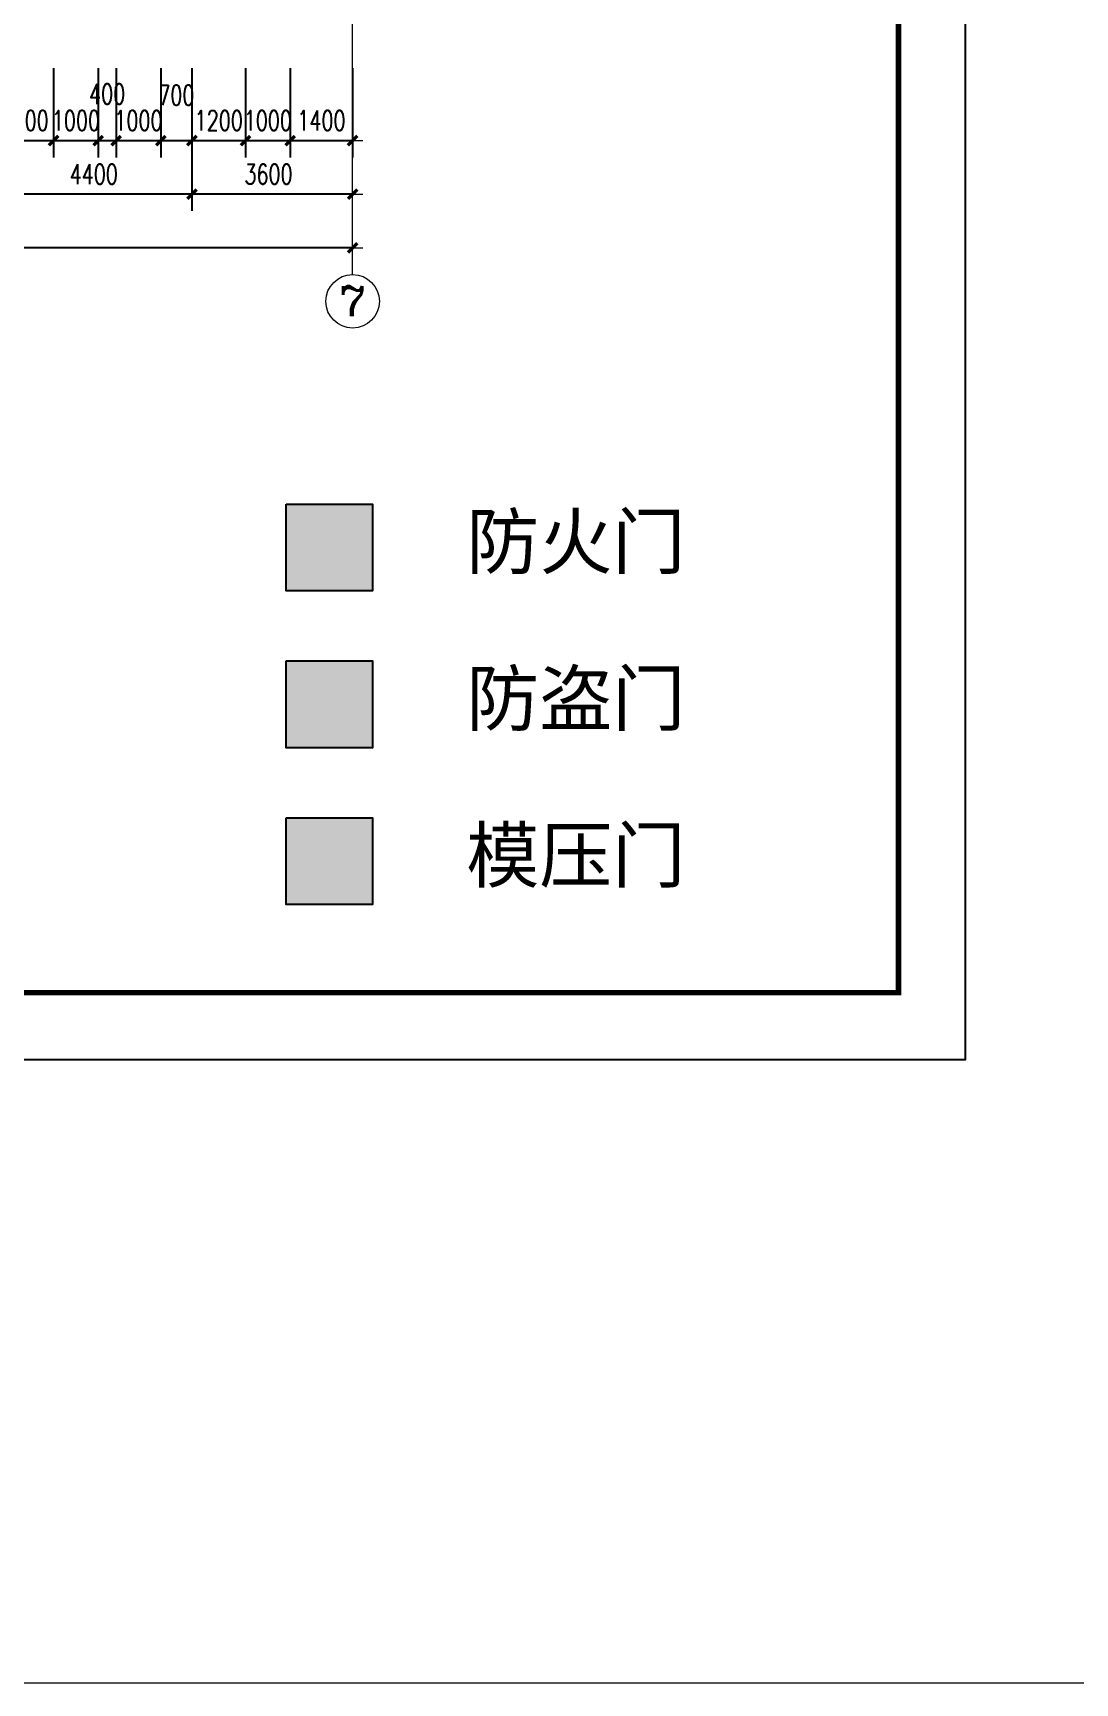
# Model space of a CAD drawing. Extents: x -220435 to 246757, y -381552 to -223577.
# Drawn here: x -103303 to -79955, y -381552 to -344578 of the extents above; entities that cross this region are included whole.
import ezdxf
from ezdxf.enums import TextEntityAlignment as Align

# ---------------------------------------------------------------- set-up
doc = ezdxf.new("R2010")
doc.units = 0
doc.header["$LTSCALE"] = 1500
doc.header["$MEASUREMENT"] = 0
doc.layers.get('0').update_dxf_attribs({"linetype": 'CONTINUOUS'})
doc.layers.get('DEFPOINTS').update_dxf_attribs({"linetype": 'CONTINUOUS'})
for name, color, linetype in [('AXIS', 7, 'CONTINUOUS'), ('AXIS_TEXT', 7, 'CONTINUOUS'), ('模压门', 90, 'CONTINUOUS'), ('防火门', 10, 'CONTINUOUS'), ('防盗门', 180, 'CONTINUOUS')]:
    doc.layers.add(name, color=color, linetype=linetype)
doc.layers.add('PUB_DIM', color=7, linetype='CONTINUOUS', lineweight=0)
doc.layers.add('我的', color=7, linetype='CONTINUOUS', lineweight=0)
doc.styles.add('COMPLEX', font='COMPLEX')
doc.styles.add('DIM_FONT', font='TXT.shx', dxfattribs={"width": 0.7})
doc.dimstyles.new('DIMA150', dxfattribs={"dimscale": 1.5, "dimtxt": 300, "dimasz": 1, "dimexe": 250, "dimexo": 300, "dimgap": 150, "dimtad": 1, "dimdec": 0, "dimzin": 0, "dimdsep": 46, "dimtxsty": 'DIM_FONT', "dimblk": '_DIMX', "dimcen": 0.09, "dimse1": 1, "dimclrt": 7, "dimadec": 0, "dimazin": 0, "dimtfac": 1, "dimtdec": 0, "dimtix": 1, "dimtmove": 2, "dimatfit": 3, "dimldrblk": '_DIMX', "dimfxl": 1, "dimtolj": 1, "dimtzin": 0, "dimarcsym": 0})

# ---------------------------------------------------------------- blocks, each defined once
blk = doc.blocks.new('_DIMX')
blk.add_line((-150, 0), (150, 0))
at = {"const_width": 50}
blk.add_lwpolyline([(-70, -70), (70, 70)], dxfattribs=at)
blk = doc.blocks.new('*D36')
at = {"layer": 'DEFPOINTS', "color": 0, "lineweight": 20}
for p in [(-104141, -344915), (-102841, -344915), (-102841, -346990)]:
    blk.add_point(p, dxfattribs=at)
at = {"layer": 'PUB_DIM', "color": 0, "lineweight": -2}
for p, q in [((-102841, -345365), (-102841, -347365)), ((-104142, -346990), (-104144, -346990)), ((-104141, -346990), (-102841, -346990)), ((-102839, -346990), (-102838, -346990))]:
    blk.add_line(p, q, dxfattribs=at)
at = {"layer": 'PUB_DIM', "color": 0, "lineweight": -2, "xscale": 1.5, "yscale": 1.5, "zscale": 1.5}
blk.add_blockref('_DIMX', (-104141, -346990), dxfattribs=at)
at = {"layer": 'PUB_DIM', "color": 0, "lineweight": -2, "xscale": 1.5, "yscale": 1.5, "zscale": 1.5, "rotation": 180}
blk.add_blockref('_DIMX', (-102841, -346990), dxfattribs=at)
at = {"layer": 'PUB_DIM', "color": 7, "insert": (-103491, -346540), "char_height": 450, "attachment_point": 5, "style": 'DIM_FONT'}
blk.add_mtext('\\A1;1300', dxfattribs=at)
blk = doc.blocks.new('*D37')
at = {"layer": 'DEFPOINTS', "color": 0, "lineweight": 20}
for p in [(-104141, -344994), (-99741, -344994), (-104141, -348190)]:
    blk.add_point(p, dxfattribs=at)
at = {"layer": 'PUB_DIM', "color": 0, "lineweight": -2}
for p, q in [((-104141, -345444), (-104141, -348565)), ((-99742, -348190), (-104139, -348190))]:
    blk.add_line(p, q, dxfattribs=at)
at = {"layer": 'PUB_DIM', "color": 0, "lineweight": -2, "xscale": 1.5, "yscale": 1.5, "zscale": 1.5, "rotation": 180}
blk.add_blockref('_DIMX', (-104141, -348190), dxfattribs=at)
at = {"layer": 'PUB_DIM', "color": 0, "lineweight": -2, "xscale": 1.5, "yscale": 1.5, "zscale": 1.5}
blk.add_blockref('_DIMX', (-99741, -348190), dxfattribs=at)
at = {"layer": 'PUB_DIM', "color": 7, "insert": (-101941, -347740), "char_height": 450, "attachment_point": 5, "style": 'DIM_FONT'}
blk.add_mtext('\\A1;4400', dxfattribs=at)
blk = doc.blocks.new('*D40')
at = {"layer": 'DEFPOINTS', "color": 0, "lineweight": 20}
for p in [(-138141, -343990), (-96141, -343990), (-138141, -349390)]:
    blk.add_point(p, dxfattribs=at)
at = {"layer": 'PUB_DIM', "color": 0, "lineweight": -2}
for p, q in [((-138141, -344440), (-138141, -349765)), ((-96142, -349390), (-138139, -349390))]:
    blk.add_line(p, q, dxfattribs=at)
at = {"layer": 'PUB_DIM', "color": 0, "lineweight": -2, "xscale": 1.5, "yscale": 1.5, "zscale": 1.5, "rotation": 180}
blk.add_blockref('_DIMX', (-138141, -349390), dxfattribs=at)
at = {"layer": 'PUB_DIM', "color": 0, "lineweight": -2, "xscale": 1.5, "yscale": 1.5, "zscale": 1.5}
blk.add_blockref('_DIMX', (-96141, -349390), dxfattribs=at)
at = {"layer": 'PUB_DIM', "color": 7, "insert": (-117141, -348940), "char_height": 450, "attachment_point": 5, "style": 'DIM_FONT'}
blk.add_mtext('\\A1;42000', dxfattribs=at)
blk = doc.blocks.new('*D221')
at = {"layer": 'DEFPOINTS', "color": 0, "lineweight": 20}
for p in [(-98541, -344915), (-97541, -344915), (-97541, -346990)]:
    blk.add_point(p, dxfattribs=at)
at = {"layer": 'PUB_DIM', "color": 0, "lineweight": -2}
for p, q in [((-97541, -345365), (-97541, -347365)), ((-98542, -346990), (-98544, -346990)), ((-98541, -346990), (-97541, -346990)), ((-97539, -346990), (-97538, -346990))]:
    blk.add_line(p, q, dxfattribs=at)
at = {"layer": 'PUB_DIM', "color": 0, "lineweight": -2, "xscale": 1.5, "yscale": 1.5, "zscale": 1.5}
blk.add_blockref('_DIMX', (-98541, -346990), dxfattribs=at)
at = {"layer": 'PUB_DIM', "color": 0, "lineweight": -2, "xscale": 1.5, "yscale": 1.5, "zscale": 1.5, "rotation": 180}
blk.add_blockref('_DIMX', (-97541, -346990), dxfattribs=at)
at = {"layer": 'PUB_DIM', "color": 7, "insert": (-98041, -346540), "char_height": 450, "attachment_point": 5, "style": 'DIM_FONT'}
blk.add_mtext('\\A1;1000', dxfattribs=at)
blk = doc.blocks.new('*D222')
at = {"layer": 'DEFPOINTS', "color": 0, "lineweight": 20}
for p in [(-99741, -344915), (-98541, -344915), (-98541, -346990)]:
    blk.add_point(p, dxfattribs=at)
at = {"layer": 'PUB_DIM', "color": 0, "lineweight": -2}
for p, q in [((-98541, -345365), (-98541, -347365)), ((-99742, -346990), (-99744, -346990)), ((-99741, -346990), (-98541, -346990)), ((-98539, -346990), (-98538, -346990))]:
    blk.add_line(p, q, dxfattribs=at)
at = {"layer": 'PUB_DIM', "color": 0, "lineweight": -2, "xscale": 1.5, "yscale": 1.5, "zscale": 1.5}
blk.add_blockref('_DIMX', (-99741, -346990), dxfattribs=at)
at = {"layer": 'PUB_DIM', "color": 0, "lineweight": -2, "xscale": 1.5, "yscale": 1.5, "zscale": 1.5, "rotation": 180}
blk.add_blockref('_DIMX', (-98541, -346990), dxfattribs=at)
at = {"layer": 'PUB_DIM', "color": 7, "insert": (-99141, -346540), "char_height": 450, "attachment_point": 5, "style": 'DIM_FONT'}
blk.add_mtext('\\A1;1200', dxfattribs=at)
blk = doc.blocks.new('*D223')
at = {"layer": 'DEFPOINTS', "color": 0, "lineweight": 20}
for p in [(-99741, -344994), (-96141, -344994), (-99741, -348190)]:
    blk.add_point(p, dxfattribs=at)
at = {"layer": 'PUB_DIM', "color": 0, "lineweight": -2}
for p, q in [((-99741, -345444), (-99741, -348565)), ((-96142, -348190), (-99739, -348190))]:
    blk.add_line(p, q, dxfattribs=at)
at = {"layer": 'PUB_DIM', "color": 0, "lineweight": -2, "xscale": 1.5, "yscale": 1.5, "zscale": 1.5, "rotation": 180}
blk.add_blockref('_DIMX', (-99741, -348190), dxfattribs=at)
at = {"layer": 'PUB_DIM', "color": 0, "lineweight": -2, "xscale": 1.5, "yscale": 1.5, "zscale": 1.5}
blk.add_blockref('_DIMX', (-96141, -348190), dxfattribs=at)
at = {"layer": 'PUB_DIM', "color": 7, "insert": (-98026, -347740), "char_height": 450, "attachment_point": 5, "style": 'DIM_FONT'}
blk.add_mtext('\\A1;3600', dxfattribs=at)
blk = doc.blocks.new('*D224')
at = {"layer": 'DEFPOINTS', "color": 0, "lineweight": 20}
for p in [(-100441, -344915), (-99741, -344915), (-99741, -346990)]:
    blk.add_point(p, dxfattribs=at)
at = {"layer": 'PUB_DIM', "color": 0, "lineweight": -2}
for p, q in [((-99741, -345365), (-99741, -347365)), ((-100439, -346990), (-99742, -346990))]:
    blk.add_line(p, q, dxfattribs=at)
at = {"layer": 'PUB_DIM', "color": 0, "lineweight": -2, "xscale": 1.5, "yscale": 1.5, "zscale": 1.5, "rotation": 180}
blk.add_blockref('_DIMX', (-100441, -346990), dxfattribs=at)
at = {"layer": 'PUB_DIM', "color": 0, "lineweight": -2, "xscale": 1.5, "yscale": 1.5, "zscale": 1.5}
blk.add_blockref('_DIMX', (-99741, -346990), dxfattribs=at)
at = {"layer": 'PUB_DIM', "color": 7, "insert": (-100091, -345972), "char_height": 450, "attachment_point": 5, "style": 'DIM_FONT'}
blk.add_mtext('\\A1;700', dxfattribs=at)
blk = doc.blocks.new('*D225')
at = {"layer": 'DEFPOINTS', "color": 0, "lineweight": 20}
for p in [(-101441, -344915), (-100441, -344915), (-100441, -346990)]:
    blk.add_point(p, dxfattribs=at)
at = {"layer": 'PUB_DIM', "color": 0, "lineweight": -2}
for p, q in [((-100441, -345365), (-100441, -347365)), ((-101442, -346990), (-101444, -346990)), ((-101441, -346990), (-100441, -346990)), ((-100439, -346990), (-100438, -346990))]:
    blk.add_line(p, q, dxfattribs=at)
at = {"layer": 'PUB_DIM', "color": 0, "lineweight": -2, "xscale": 1.5, "yscale": 1.5, "zscale": 1.5}
blk.add_blockref('_DIMX', (-101441, -346990), dxfattribs=at)
at = {"layer": 'PUB_DIM', "color": 0, "lineweight": -2, "xscale": 1.5, "yscale": 1.5, "zscale": 1.5, "rotation": 180}
blk.add_blockref('_DIMX', (-100441, -346990), dxfattribs=at)
at = {"layer": 'PUB_DIM', "color": 7, "insert": (-100941, -346540), "char_height": 450, "attachment_point": 5, "style": 'DIM_FONT'}
blk.add_mtext('\\A1;1000', dxfattribs=at)
blk = doc.blocks.new('*D226')
at = {"layer": 'DEFPOINTS', "color": 0, "lineweight": 20}
for p in [(-101841, -344915), (-101441, -344915), (-101441, -346990)]:
    blk.add_point(p, dxfattribs=at)
at = {"layer": 'PUB_DIM', "color": 0, "lineweight": -2}
for p, q in [((-101441, -345365), (-101441, -347365)), ((-101842, -346990), (-101844, -346990)), ((-101841, -346990), (-101441, -346990)), ((-101439, -346990), (-101438, -346990))]:
    blk.add_line(p, q, dxfattribs=at)
at = {"layer": 'PUB_DIM', "color": 0, "lineweight": -2, "xscale": 1.5, "yscale": 1.5, "zscale": 1.5}
blk.add_blockref('_DIMX', (-101841, -346990), dxfattribs=at)
at = {"layer": 'PUB_DIM', "color": 0, "lineweight": -2, "xscale": 1.5, "yscale": 1.5, "zscale": 1.5, "rotation": 180}
blk.add_blockref('_DIMX', (-101441, -346990), dxfattribs=at)
at = {"layer": 'PUB_DIM', "color": 7, "insert": (-101641, -345945), "char_height": 450, "attachment_point": 5, "style": 'DIM_FONT'}
blk.add_mtext('\\A1;400', dxfattribs=at)
blk = doc.blocks.new('*D227')
at = {"layer": 'DEFPOINTS', "color": 0, "lineweight": 20}
for p in [(-102841, -344915), (-101841, -344915), (-101841, -346990)]:
    blk.add_point(p, dxfattribs=at)
at = {"layer": 'PUB_DIM', "color": 0, "lineweight": -2}
for p, q in [((-101841, -345365), (-101841, -347365)), ((-102842, -346990), (-102844, -346990)), ((-102841, -346990), (-101841, -346990)), ((-101839, -346990), (-101838, -346990))]:
    blk.add_line(p, q, dxfattribs=at)
at = {"layer": 'PUB_DIM', "color": 0, "lineweight": -2, "xscale": 1.5, "yscale": 1.5, "zscale": 1.5}
blk.add_blockref('_DIMX', (-102841, -346990), dxfattribs=at)
at = {"layer": 'PUB_DIM', "color": 0, "lineweight": -2, "xscale": 1.5, "yscale": 1.5, "zscale": 1.5, "rotation": 180}
blk.add_blockref('_DIMX', (-101841, -346990), dxfattribs=at)
at = {"layer": 'PUB_DIM', "color": 7, "insert": (-102341, -346540), "char_height": 450, "attachment_point": 5, "style": 'DIM_FONT'}
blk.add_mtext('\\A1;1000', dxfattribs=at)
blk = doc.blocks.new('*D228')
at = {"layer": 'DEFPOINTS', "color": 0, "lineweight": 20}
for p in [(-97541, -344915), (-96141, -344915), (-96141, -346990)]:
    blk.add_point(p, dxfattribs=at)
at = {"layer": 'PUB_DIM', "color": 0, "lineweight": -2}
for p, q in [((-96141, -345365), (-96141, -347365)), ((-97539, -346990), (-96142, -346990))]:
    blk.add_line(p, q, dxfattribs=at)
at = {"layer": 'PUB_DIM', "color": 0, "lineweight": -2, "xscale": 1.5, "yscale": 1.5, "zscale": 1.5, "rotation": 180}
blk.add_blockref('_DIMX', (-97541, -346990), dxfattribs=at)
at = {"layer": 'PUB_DIM', "color": 0, "lineweight": -2, "xscale": 1.5, "yscale": 1.5, "zscale": 1.5}
blk.add_blockref('_DIMX', (-96141, -346990), dxfattribs=at)
at = {"layer": 'PUB_DIM', "color": 7, "insert": (-96841, -346540), "char_height": 450, "attachment_point": 5, "style": 'DIM_FONT'}
blk.add_mtext('\\A1;1400', dxfattribs=at)
blk = doc.blocks.new('_AXISO')
blk.add_circle((0, 0), 0.5)
at = {"layer": 'AXIS_TEXT', "style": 'COMPLEX', "width": 1.041667}
blk.add_attdef('A', text='', height=0.56, dxfattribs=at).set_placement((-0.25, -0.28), (0.25, -0.28), align=Align.FIT)

msp = doc.modelspace()

# ---------------------------------------------------------------- hatches: boundary and pattern name
at = {"layer": '模压门'}
msp.add_hatch(color=256, dxfattribs=at).paths.add_polyline_path([(-95695.4, -362164), (-97627.9, -362164), (-97627.9, -364107.2), (-95695.4, -364107.2)])
at = {"layer": '防火门'}
msp.add_hatch(color=256, dxfattribs=at).paths.add_polyline_path([(-95695.4, -355135.8), (-97627.9, -355135.8), (-97627.9, -357079), (-95695.4, -357079)])
at = {"layer": '防盗门'}
msp.add_hatch(color=256, dxfattribs=at).paths.add_polyline_path([(-95695.4, -358649.9), (-97627.9, -358649.9), (-97627.9, -360593.1), (-95695.4, -360593.1)])

# ---------------------------------------------------------------- linework, layer by layer
for points in [[(-97627.9, -355135.8), (-95695.4, -355135.8), (-95695.4, -357079), (-97627.9, -357079)], [(-97627.9, -358649.9), (-95695.4, -358649.9), (-95695.4, -360593.1), (-97627.9, -360593.1)], [(-97627.9, -362164), (-95695.4, -362164), (-95695.4, -364107.2), (-97627.9, -364107.2)]]:
    msp.add_lwpolyline(points, close=True)
at = {"layer": 'AXIS', "color": 250}
msp.add_lwpolyline([(-82407.1, -250394.1), (-169247.2, -250394.1), (-169247.2, -367583.1), (-82407.1, -367583.1)], close=True, dxfattribs=at)
at = {"layer": 'AXIS', "color": 0, "const_width": 120.2}
msp.add_lwpolyline([(-83909.5, -251896.5), (-167744.8, -251896.5), (-167744.8, -366080.7), (-83909.5, -366080.7)], close=True, dxfattribs=at)
at = {"layer": 'PUB_DIM'}
msp.add_line((-96140.7, -349990.4), (-96140.7, -343990.4), dxfattribs=at)
msp.add_line((-96140.7, -349990.4), (-96140.7, -343990.4), dxfattribs=at)
at = {"layer": '我的', "linetype": 'ByBlock', "lineweight": 20}
msp.add_lwpolyline([(-220435.3, -223577.2), (246757, -223577.2), (246757, -381551.9), (-220435.3, -381551.9)], close=True, dxfattribs=at)

# ---------------------------------------------------------------- block references
at = {"layer": 'PUB_DIM'}
ref = msp.add_blockref('_AXISO', (-96140.7, -350590.4), dxfattribs=dict(at, xscale=1200, yscale=1200, zscale=1200))
ref.add_attrib('A', '7', dxfattribs={"layer": 'AXIS_TEXT', "height": 672, "style": 'COMPLEX', "width": 1.339286}).set_placement((-96440.7, -350926.4), (-95840.7, -350926.4), align=Align.FIT)

# ---------------------------------------------------------------- texts
at = {"layer": 'AXIS', "color": 250, "char_height": 1200, "width": 8327.344, "attachment_point": 1}
for s, insert in [('{\\fSimHei|b0|i0|c134|p2;\\C5;防火门}', (-93595.5, -355371.9)), ('{\\fSimHei|b0|i0|c134|p2;\\C5;防盗门}', (-93595.5, -358886)), ('{\\fSimHei|b0|i0|c134|p2;\\C5;模压门}', (-93595.5, -362400.1))]:
    msp.add_mtext(s, dxfattribs=dict(at, insert=insert))

# ---------------------------------------------------------------- dimensions: what is measured, and where the dimension line sits
at = {"layer": 'PUB_DIM'}
for p1, p2, distance, picture, middle in [((-96140.7, -343990.4), (-138140.7, -343990.4), 5400, '*D40', (-117140.7, -348940.4)), ((-104140.7, -344915), (-102840.7, -344915), -2075.3, '*D36', (-103490.7, -346540.4)), ((-102840.7, -344915), (-101840.7, -344915), -2075.3, '*D227', (-102340.7, -346540.4)), ((-101440.7, -344915), (-100440.7, -344915), -2075.3, '*D225', (-100940.7, -346540.4)), ((-99740.7, -344915), (-98540.7, -344915), -2075.3, '*D222', (-99140.7, -346540.4)), ((-98540.7, -344915), (-97540.7, -344915), -2075.3, '*D221', (-98040.7, -346540.4)), ((-97540.7, -344915), (-96140.7, -344915), -2075.3, '*D228', (-96840.7, -346540.4)), ((-99740.7, -344993.5), (-104140.7, -344993.5), 3196.8, '*D37', (-101940.7, -347740.4))]:
    dim = msp.add_aligned_dim(p1=p1, p2=p2, distance=distance, dimstyle='DIMA150', dxfattribs=at)
    dim.commit()
    dim.dimension.update_dxf_attribs({"geometry": picture, "text_midpoint": middle})
for base, p1, p2, angle, picture, middle in [((-101440.7, -346990.4), (-101840.7, -344915), (-101440.7, -344915), 0, '*D226', (-101640.7, -345944.7)), ((-99740.7, -346990.4), (-100440.7, -344915), (-99740.7, -344915), 0, '*D224', (-100090.7, -345971.8)), ((-99740.7, -348190.4), (-96140.7, -344993.5), (-99740.7, -344993.5), 180, '*D223', (-98025.7, -347740.4))]:
    dim = msp.add_linear_dim(base=base, p1=p1, p2=p2, angle=angle, dimstyle='DIMA150', dxfattribs=at)
    dim.commit()
    dim.dimension.update_dxf_attribs({"geometry": picture, "text_midpoint": middle, "dimtype": 161})

doc.saveas('drawing.dxf')
